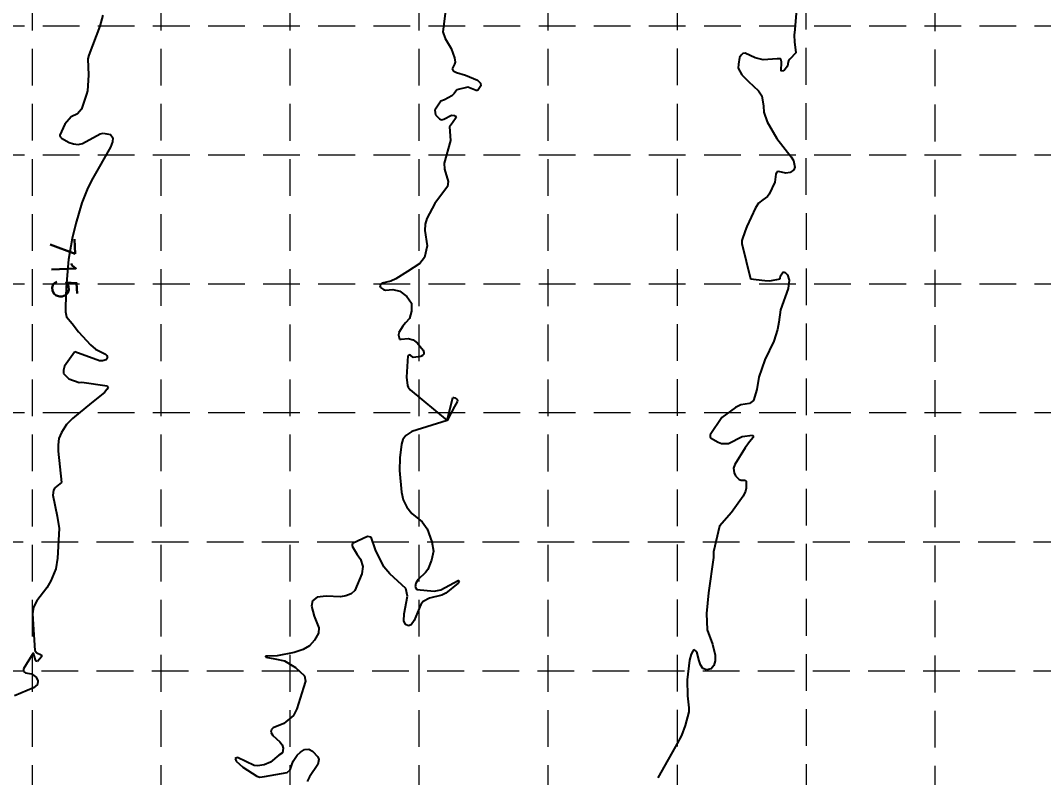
# Model space of a CAD drawing. Header units: inches. Extents: x 2520351 to 2523325, y 7106287 to 7111535.
# Drawn here: x 2521878.9 to 2522296.7, y 7106878 to 7107187.1 of the extents above; entities that cross this region are included whole.
import ezdxf

# ---------------------------------------------------------------- set-up
doc = ezdxf.new("R2010")
doc.units = ezdxf.units.IN
doc.header["$MEASUREMENT"] = 0
doc.linetypes.add('DASHED', pattern=[0.75, 0.5, -0.25])
doc.linetypes.add('HIDDEN', pattern=[0.375, 0.25, -0.125])
doc.layers.add('CONTOURS', color=35, linetype='Continuous')
doc.layers.add('GRID', color=254, linetype='DASHED')
doc.styles.add('XTOPO-SC1-sec$0$L100', font='simplex', dxfattribs={"height": 10})

msp = doc.modelspace()

# ---------------------------------------------------------------- linework, layer by layer
at = {"layer": 'CONTOURS'}
for p, q in [((2522052.64, 7107192.04, 714), (2522051.41, 7107182.47, 714)), ((2521912.62, 7107189.28, 715), (2521911.41, 7107184.71, 715)), ((2522195.69, 7107190.05, 713), (2522195.15, 7107183.43, 713)), ((2521911.41, 7107184.71, 715), (2521906.81, 7107172.93, 715)), ((2522195.15, 7107183.43, 713), (2522194.82, 7107181.09, 713)), ((2522051.41, 7107182.47, 714), (2522052.35, 7107179.7, 714)), ((2522052.35, 7107179.7, 714), (2522054.75, 7107175.7, 714)), ((2522194.82, 7107181.09, 713), (2522195, 7107178.31, 713)), ((2522195, 7107178.31, 713), (2522195.58, 7107173.93, 713)), ((2522054.75, 7107175.7, 714), (2522056.15, 7107171.82, 714)), ((2521906.81, 7107172.93, 715), (2521906.47, 7107171.43, 715)), ((2521906.47, 7107171.43, 715), (2521906.74, 7107164.75, 715)), ((2522056.15, 7107171.82, 714), (2522056.41, 7107170, 714)), ((2522056.41, 7107170, 714), (2522056.16, 7107169.28, 714)), ((2522172.61, 7107172.02, 713), (2522172.09, 7107169.25, 713)), ((2522173.17, 7107172.98, 713), (2522172.61, 7107172.02, 713)), ((2522173.87, 7107173.6, 713), (2522173.17, 7107172.98, 713)), ((2522174.8, 7107173.7, 713), (2522173.87, 7107173.6, 713)), ((2522178.93, 7107171.78, 713), (2522174.8, 7107173.7, 713)), ((2522182.14, 7107171.04, 713), (2522178.93, 7107171.78, 713)), ((2522187.86, 7107171.4, 713), (2522182.14, 7107171.04, 713)), ((2522189.24, 7107171.4, 713), (2522187.86, 7107171.4, 713)), ((2522189.56, 7107171.15, 713), (2522189.24, 7107171.4, 713)), ((2522189.68, 7107169.89, 713), (2522189.56, 7107171.15, 713)), ((2522192.49, 7107170.66, 713), (2522192.27, 7107169.33, 713)), ((2522193.04, 7107171.26, 713), (2522192.49, 7107170.66, 713)), ((2522195.58, 7107173.93, 713), (2522193.04, 7107171.26, 713)), ((2522056.16, 7107169.28, 714), (2522055.24, 7107167.37, 714)), ((2522055.24, 7107167.37, 714), (2522055.58, 7107166.46, 714)), ((2522055.58, 7107166.46, 714), (2522057.01, 7107165.83, 714)), ((2522057.01, 7107165.83, 714), (2522060.71, 7107164.81, 714)), ((2522172.09, 7107169.25, 713), (2522171.95, 7107167.61, 713)), ((2522171.95, 7107167.61, 713), (2522173.51, 7107164.91, 713)), ((2522189.49, 7107166.7, 713), (2522189.68, 7107169.89, 713)), ((2522189.75, 7107166.4, 713), (2522189.49, 7107166.7, 713)), ((2522190.65, 7107166.57, 713), (2522189.75, 7107166.4, 713)), ((2522192.11, 7107168.39, 713), (2522190.65, 7107166.57, 713)), ((2522192.27, 7107169.33, 713), (2522192.11, 7107168.39, 713)), ((2521906.74, 7107164.75, 715), (2521906.27, 7107158.29, 715)), ((2522060.71, 7107164.81, 714), (2522065.61, 7107162.71, 714)), ((2522065.61, 7107162.71, 714), (2522066.81, 7107161.55, 714)), ((2522173.51, 7107164.91, 713), (2522176.25, 7107162.15, 713)), ((2522176.25, 7107162.15, 713), (2522180.28, 7107158.41, 713)), ((2521906.27, 7107158.29, 715), (2521905.91, 7107157.04, 715)), ((2522057.14, 7107158.77, 714), (2522055.98, 7107157.26, 714)), ((2522061.6, 7107159.89, 714), (2522057.14, 7107158.77, 714)), ((2522064.29, 7107158.82, 714), (2522061.6, 7107159.89, 714)), ((2522064.96, 7107158.53, 714), (2522064.29, 7107158.82, 714)), ((2522065.43, 7107158.5, 714), (2522064.96, 7107158.53, 714)), ((2522065.83, 7107158.76, 714), (2522065.43, 7107158.5, 714)), ((2522066.93, 7107160.4, 714), (2522065.83, 7107158.76, 714)), ((2522066.81, 7107161.55, 714), (2522066.93, 7107160.4, 714)), ((2522180.28, 7107158.41, 713), (2522181.66, 7107156.35, 713)), ((2521905.91, 7107157.04, 715), (2521903.84, 7107150.87, 715)), ((2522050.62, 7107154.18, 714), (2522048.2, 7107150.39, 714)), ((2522052.02, 7107154.69, 714), (2522050.62, 7107154.18, 714)), ((2522055.07, 7107156.26, 714), (2522052.02, 7107154.69, 714)), ((2522055.98, 7107157.26, 714), (2522055.07, 7107156.26, 714)), ((2522181.66, 7107156.35, 713), (2522182.3, 7107152.12, 713)), ((2521903.84, 7107150.87, 715), (2521902.24, 7107148.91, 715)), ((2522048.2, 7107150.39, 714), (2522048.45, 7107148.59, 714)), ((2522182.3, 7107152.12, 713), (2522182.43, 7107149.63, 713)), ((2522182.43, 7107149.63, 713), (2522183.78, 7107145.73, 713)), ((2521899.58, 7107147.67, 715), (2521897.1, 7107144.79, 715)), ((2521902.24, 7107148.91, 715), (2521899.58, 7107147.67, 715)), ((2522048.45, 7107148.59, 714), (2522050.06, 7107146.88, 714)), ((2522050.06, 7107146.88, 714), (2522050.91, 7107146.54, 714)), ((2522050.91, 7107146.54, 714), (2522051.78, 7107146.78, 714)), ((2522051.78, 7107146.78, 714), (2522054.94, 7107148.39, 714)), ((2522055.35, 7107145.26, 714), (2522054.89, 7107144.78, 714)), ((2522054.94, 7107148.39, 714), (2522056.21, 7107148.27, 714)), ((2522056.79, 7107147.4, 714), (2522055.35, 7107145.26, 714)), ((2522056.21, 7107148.27, 714), (2522056.44, 7107148.14, 714)), ((2522056.44, 7107148.14, 714), (2522056.79, 7107147.4, 714)), ((2522183.78, 7107145.73, 713), (2522187.82, 7107138.9, 713)), ((2521897.1, 7107144.79, 715), (2521895.01, 7107140.28, 715)), ((2521904.29, 7107136.79, 715), (2521911.43, 7107140.85, 715)), ((2521911.43, 7107140.85, 715), (2521912.77, 7107141.01, 715)), ((2521912.77, 7107141.01, 715), (2521915.77, 7107140.58, 715)), ((2522054.48, 7107144.21, 714), (2522054.19, 7107143.61, 714)), ((2522054.19, 7107143.61, 714), (2522054.47, 7107138.07, 714)), ((2522054.89, 7107144.78, 714), (2522054.48, 7107144.21, 714)), ((2521895.01, 7107140.28, 715), (2521895.04, 7107139.97, 715)), ((2521895.04, 7107139.97, 715), (2521895.12, 7107139.69, 715)), ((2521895.12, 7107139.69, 715), (2521895.26, 7107139.44, 715)), ((2521895.26, 7107139.44, 715), (2521895.45, 7107139.23, 715)), ((2521895.45, 7107139.23, 715), (2521895.69, 7107139.05, 715)), ((2521895.69, 7107139.05, 715), (2521898.83, 7107137.32, 715)), ((2521898.83, 7107137.32, 715), (2521900.66, 7107136.68, 715)), ((2521900.66, 7107136.68, 715), (2521902.49, 7107136.43, 715)), ((2521902.49, 7107136.43, 715), (2521904.29, 7107136.79, 715)), ((2521916.53, 7107137.56, 715), (2521915.72, 7107135.34, 715)), ((2521915.77, 7107140.58, 715), (2521916.62, 7107139.22, 715)), ((2521916.62, 7107139.22, 715), (2521916.53, 7107137.56, 715)), ((2522054.47, 7107138.07, 714), (2522051.94, 7107128.8, 714)), ((2522187.82, 7107138.9, 713), (2522193.61, 7107131.45, 713)), ((2521915.72, 7107135.34, 715), (2521908.51, 7107122.65, 715)), ((2522051.94, 7107128.8, 714), (2522052.15, 7107126.37, 714)), ((2522193.61, 7107131.45, 713), (2522194.66, 7107129.87, 713)), ((2522194.66, 7107129.87, 713), (2522195.07, 7107127.13, 713)), ((2522052.15, 7107126.37, 714), (2522053.58, 7107121.35, 714)), ((2522187.42, 7107124.39, 713), (2522187.02, 7107121.05, 713)), ((2522187.82, 7107125.31, 713), (2522187.42, 7107124.39, 713)), ((2522188.41, 7107125.42, 713), (2522187.82, 7107125.31, 713)), ((2522191.51, 7107124.75, 713), (2522188.41, 7107125.42, 713)), ((2522193.2, 7107124.95, 713), (2522191.51, 7107124.75, 713)), ((2522194.76, 7107126.05, 713), (2522193.2, 7107124.95, 713)), ((2522195.07, 7107127.13, 713), (2522194.76, 7107126.05, 713)), ((2521908.51, 7107122.65, 715), (2521906.48, 7107118.74, 715)), ((2522053.58, 7107121.35, 714), (2522053.31, 7107119.32, 714)), ((2522187.02, 7107121.05, 713), (2522184.72, 7107116.16, 713)), ((2521906.48, 7107118.74, 715), (2521904.02, 7107112.61, 715)), ((2522053.31, 7107119.32, 714), (2522048.13, 7107112.35, 714)), ((2522184.72, 7107116.16, 713), (2522183.94, 7107115.15, 713)), ((2521904.02, 7107112.61, 715), (2521901.51, 7107104.13, 715)), ((2522048.13, 7107112.35, 714), (2522044.9, 7107106.27, 714)), ((2522180.26, 7107112.46, 713), (2522179.01, 7107110.58, 713)), ((2522182.03, 7107113.87, 713), (2522180.26, 7107112.46, 713)), ((2522183.94, 7107115.15, 713), (2522182.03, 7107113.87, 713)), ((2522179.01, 7107110.58, 713), (2522175.48, 7107102.9, 713)), ((2521901.51, 7107104.13, 715), (2521900.04, 7107098.05, 715)), ((2522044.18, 7107103.88, 714), (2522044.02, 7107101.38, 714)), ((2522044.9, 7107106.27, 714), (2522044.18, 7107103.88, 714)), ((2522044.02, 7107101.38, 714), (2522045.04, 7107095.11, 714)), ((2522174.88, 7107101.13, 713), (2522173.55, 7107097.25, 713)), ((2522175.48, 7107102.9, 713), (2522174.88, 7107101.13, 713)), ((2521900.04, 7107098.05, 715), (2521898.6, 7107089.46, 715)), ((2522045.04, 7107095.11, 714), (2522043.92, 7107090.3, 714)), ((2522173.55, 7107097.25, 713), (2522173.52, 7107095.97, 713)), ((2522173.52, 7107095.97, 713), (2522177.05, 7107081.57, 713)), ((2521898.6, 7107089.46, 715), (2521897.6, 7107078.14, 715)), ((2522042.05, 7107087.8, 714), (2522036.99, 7107084.61, 714)), ((2522043.92, 7107090.3, 714), (2522042.05, 7107087.8, 714)), ((2522036.99, 7107084.61, 714), (2522032.15, 7107081.59, 714)), ((2522189.17, 7107081.66, 713), (2522189.24, 7107082.87, 713)), ((2522189.24, 7107082.87, 713), (2522190.37, 7107084.45, 713)), ((2522190.37, 7107084.45, 713), (2522191.17, 7107084.24, 713)), ((2522191.17, 7107084.24, 713), (2522192.19, 7107083.21, 713)), ((2522192.19, 7107083.21, 713), (2522192.87, 7107080.99, 713)), ((2521897.6, 7107078.14, 715), (2521897.29, 7107070.09, 715)), ((2522026.65, 7107079.85, 714), (2522025.74, 7107078.76, 714)), ((2522025.74, 7107078.76, 714), (2522025.9, 7107078.05, 714)), ((2522025.9, 7107078.05, 714), (2522027.18, 7107077.23, 714)), ((2522030.18, 7107080.7, 714), (2522026.65, 7107079.85, 714)), ((2522032.15, 7107081.59, 714), (2522030.18, 7107080.7, 714)), ((2522177.05, 7107081.57, 713), (2522182.85, 7107080.84, 713)), ((2522182.85, 7107080.84, 713), (2522184.9, 7107080.77, 713)), ((2522184.9, 7107080.77, 713), (2522189.1, 7107081.6, 713)), ((2522189.1, 7107081.6, 713), (2522189.17, 7107081.66, 713)), ((2522192.87, 7107080.99, 713), (2522192.46, 7107077.61, 713)), ((2522027.18, 7107077.23, 714), (2522028.06, 7107076.95, 714)), ((2522028.06, 7107076.95, 714), (2522030.93, 7107077.24, 714)), ((2522030.93, 7107077.24, 714), (2522033.84, 7107076.59, 714)), ((2522033.84, 7107076.59, 714), (2522036.73, 7107074.34, 714)), ((2522036.73, 7107074.34, 714), (2522038.56, 7107071.65, 714)), ((2522192.46, 7107077.61, 713), (2522189.29, 7107068.89, 713)), ((2521897.29, 7107070.09, 715), (2521897.38, 7107068.12, 715)), ((2522038.56, 7107071.65, 714), (2522038.63, 7107068.39, 714)), ((2521897.38, 7107068.12, 715), (2521897.78, 7107066.12, 715)), ((2521897.78, 7107066.12, 715), (2521900.03, 7107063.39, 715)), ((2522038.63, 7107068.39, 714), (2522037.75, 7107065.43, 714)), ((2522189.29, 7107068.89, 713), (2522188.56, 7107063.91, 713)), ((2521900.03, 7107063.39, 715), (2521902.69, 7107060, 715)), ((2522035.02, 7107062.21, 714), (2522033.46, 7107059.72, 714)), ((2522036.21, 7107063.61, 714), (2522035.02, 7107062.21, 714)), ((2522037.75, 7107065.43, 714), (2522036.21, 7107063.61, 714)), ((2522188.56, 7107063.91, 713), (2522188.11, 7107060.93, 713)), ((2521902.69, 7107060, 715), (2521907.6, 7107054.69, 715)), ((2522033.46, 7107059.72, 714), (2522033.25, 7107058.61, 714)), ((2522033.25, 7107058.61, 714), (2522033.67, 7107056.98, 714)), ((2522034.4, 7107057.01, 714), (2522037.2, 7107057.19, 714)), ((2522037.2, 7107057.19, 714), (2522039.27, 7107056.74, 714)), ((2522188.11, 7107060.93, 713), (2522186.58, 7107056.18, 713)), ((2521907.6, 7107054.69, 715), (2521909.63, 7107052.91, 715)), ((2522033.67, 7107056.98, 714), (2522034.4, 7107057.01, 714)), ((2522039.27, 7107056.74, 714), (2522040.94, 7107055.43, 714)), ((2522040.94, 7107055.43, 714), (2522043.38, 7107052.4, 714)), ((2522186.58, 7107056.18, 713), (2522182.94, 7107048.46, 713)), ((2521901.07, 7107051.7, 715), (2521896.97, 7107045.9, 715)), ((2521901.16, 7107051.74, 715), (2521901.07, 7107051.7, 715)), ((2521911.22, 7107048.09, 715), (2521901.16, 7107051.74, 715)), ((2521909.63, 7107052.91, 715), (2521913.62, 7107050.87, 715)), ((2521913.62, 7107050.87, 715), (2521914.24, 7107050.34, 715)), ((2521914.43, 7107049.37, 715), (2521913.94, 7107048.54, 715)), ((2521914.24, 7107050.34, 715), (2521914.43, 7107049.37, 715)), ((2522037.15, 7107050.11, 714), (2522036.54, 7107041.39, 714)), ((2522037.6, 7107050.53, 714), (2522037.15, 7107050.11, 714)), ((2522038.2, 7107050.41, 714), (2522037.6, 7107050.53, 714)), ((2522039.36, 7107049.53, 714), (2522038.2, 7107050.41, 714)), ((2522042.36, 7107049.82, 714), (2522039.36, 7107049.53, 714)), ((2522043.14, 7107050.26, 714), (2522042.36, 7107049.82, 714)), ((2522043.62, 7107050.81, 714), (2522043.14, 7107050.26, 714)), ((2522043.38, 7107052.4, 714), (2522043.65, 7107051.55, 714)), ((2522043.65, 7107051.55, 714), (2522043.62, 7107050.81, 714)), ((2521896.97, 7107045.9, 715), (2521896.49, 7107044.3, 715)), ((2521912.43, 7107048.05, 715), (2521911.22, 7107048.09, 715)), ((2521913.94, 7107048.54, 715), (2521912.43, 7107048.05, 715)), ((2522182.94, 7107048.46, 713), (2522180.48, 7107041.38, 713)), ((2521896.49, 7107044.3, 715), (2521896.53, 7107042.88, 715)), ((2521896.53, 7107042.88, 715), (2521898.66, 7107040.69, 715)), ((2521898.66, 7107040.69, 715), (2521902.92, 7107039.25, 715)), ((2522036.54, 7107041.39, 714), (2522036.94, 7107037.99, 714)), ((2522180.48, 7107041.38, 713), (2522179.56, 7107036.4, 713)), ((2521902.92, 7107039.25, 715), (2521904.02, 7107039.33, 715)), ((2521904.02, 7107039.33, 715), (2521914.31, 7107037.83, 715)), ((2521914.27, 7107036.45, 715), (2521913.22, 7107035.18, 715)), ((2521914.74, 7107037.37, 715), (2521914.27, 7107036.45, 715)), ((2521914.31, 7107037.83, 715), (2521914.74, 7107037.37, 715)), ((2522036.94, 7107037.99, 714), (2522037.22, 7107037.36, 714)), ((2522037.22, 7107037.36, 714), (2522037.63, 7107036.8, 714)), ((2522037.63, 7107036.8, 714), (2522038.12, 7107036.29, 714)), ((2522038.12, 7107036.29, 714), (2522053.18, 7107023.69, 714)), ((2522179.56, 7107036.4, 713), (2522178.22, 7107031.86, 713)), ((2521913.22, 7107035.18, 715), (2521907.92, 7107030.9, 715)), ((2522053.18, 7107023.69, 714), (2522055.43, 7107033.08, 714)), ((2522055.43, 7107033.08, 714), (2522055.5, 7107033.15, 714)), ((2522055.5, 7107033.15, 714), (2522055.7, 7107033.17, 714)), ((2522055.7, 7107033.17, 714), (2522056.27, 7107032.95, 714)), ((2522056.27, 7107032.95, 714), (2522057.08, 7107032.47, 714)), ((2522057.08, 7107032.47, 714), (2522057.44, 7107031.96, 714)), ((2521907.92, 7107030.9, 715), (2521900.15, 7107024.52, 715)), ((2522056.12, 7107029.52, 714), (2522053.18, 7107023.69, 714)), ((2522057.31, 7107031.36, 714), (2522056.12, 7107029.52, 714)), ((2522057.44, 7107031.96, 714), (2522057.31, 7107031.36, 714)), ((2522170.89, 7107028.99, 713), (2522165.32, 7107024.93, 713)), ((2522173.08, 7107030.07, 713), (2522170.89, 7107028.99, 713)), ((2522176.6, 7107030.65, 713), (2522173.08, 7107030.07, 713)), ((2522178.22, 7107031.86, 713), (2522176.6, 7107030.65, 713)), ((2521900.15, 7107024.52, 715), (2521897.76, 7107022.06, 715)), ((2522165.32, 7107024.93, 713), (2522160.5, 7107017.83, 713)), ((2521897.76, 7107022.06, 715), (2521895.63, 7107018.81, 715)), ((2522053.18, 7107023.69, 714), (2522038.75, 7107019.25, 714)), ((2521894.64, 7107016.41, 715), (2521894.27, 7107013.82, 715)), ((2521895.63, 7107018.81, 715), (2521894.64, 7107016.41, 715)), ((2522035.11, 7107016.01, 714), (2522034.53, 7107014.14, 714)), ((2522036.27, 7107017.59, 714), (2522035.11, 7107016.01, 714)), ((2522038.75, 7107019.25, 714), (2522036.27, 7107017.59, 714)), ((2522160.5, 7107017.83, 713), (2522160.5, 7107016.92, 713)), ((2522160.5, 7107016.92, 713), (2522160.67, 7107016.69, 713)), ((2522160.67, 7107016.69, 713), (2522163.84, 7107014.9, 713)), ((2522168.06, 7107014.41, 713), (2522173.61, 7107017.19, 713)), ((2522173.61, 7107017.19, 713), (2522177.87, 7107017.7, 713)), ((2522178.07, 7107016.81, 713), (2522176.62, 7107015.09, 713)), ((2522177.87, 7107017.7, 713), (2522178.11, 7107017.51, 713)), ((2522178.11, 7107017.51, 713), (2522178.07, 7107016.81, 713)), ((2521894.27, 7107013.82, 715), (2521894.35, 7107011.19, 715)), ((2522034.53, 7107014.14, 714), (2522033.82, 7107008.46, 714)), ((2522163.84, 7107014.9, 713), (2522165.25, 7107014.4, 713)), ((2522165.25, 7107014.4, 713), (2522168.06, 7107014.41, 713)), ((2522174.79, 7107012.55, 713), (2522170.59, 7107005.73, 713)), ((2522176.62, 7107015.09, 713), (2522174.79, 7107012.55, 713)), ((2521894.35, 7107011.19, 715), (2521895.66, 7106998.44, 715)), ((2522033.82, 7107008.46, 714), (2522033.72, 7107003.31, 714)), ((2522033.72, 7107003.31, 714), (2522034.52, 7106994.5, 714)), ((2522170.59, 7107005.73, 713), (2522170.07, 7107004.26, 713)), ((2522170.07, 7107004.26, 713), (2522170.34, 7107002.36, 713)), ((2522170.34, 7107002.36, 713), (2522170.89, 7107001.2, 713)), ((2522170.89, 7107001.2, 713), (2522172.46, 7106999.59, 713)), ((2522172.46, 7106999.59, 713), (2522173.26, 7106999.33, 713)), ((2522173.26, 7106999.33, 713), (2522174.8, 7106999.44, 713)), ((2522174.8, 7106999.44, 713), (2522175.29, 7106999.02, 713)), ((2522175.29, 7106999.02, 713), (2522175.28, 7106996.08, 713)), ((2521892.4, 7106995.34, 715), (2521892.2, 7106993.22, 715)), ((2521892.94, 7106996.22, 715), (2521892.4, 7106995.34, 715)), ((2521895.66, 7106998.44, 715), (2521892.94, 7106996.22, 715)), ((2522034.52, 7106994.5, 714), (2522035.25, 7106991.29, 714)), ((2522175.04, 7106994.95, 713), (2522174.02, 7106992.86, 713)), ((2522175.28, 7106996.08, 713), (2522175.04, 7106994.95, 713)), ((2521892.2, 7106993.22, 715), (2521893.9, 7106984.61, 715)), ((2522035.25, 7106991.29, 714), (2522036.72, 7106988.35, 714)), ((2522174.02, 7106992.86, 713), (2522169.34, 7106986.12, 713)), ((2522036.72, 7106988.35, 714), (2522038.81, 7106985.77, 714)), ((2521893.9, 7106984.61, 715), (2521894.69, 7106979.7, 715)), ((2522038.81, 7106985.77, 714), (2522042.9, 7106982.31, 714)), ((2522042.9, 7106982.31, 714), (2522044.97, 7106979.54, 714)), ((2522169.34, 7106986.12, 713), (2522164.42, 7106980.56, 713)), ((2521894.69, 7106979.7, 715), (2521894.04, 7106967.58, 715)), ((2522044.97, 7106979.54, 714), (2522046.97, 7106974.26, 714)), ((2522164.42, 7106980.56, 713), (2522161.93, 7106970.13, 713)), ((2522020.7, 7106976.35, 714), (2522014.51, 7106973.49, 714)), ((2522022.11, 7106976.04, 714), (2522020.7, 7106976.35, 714)), ((2522023.92, 7106970.94, 714), (2522022.11, 7106976.04, 714)), ((2522046.97, 7106974.26, 714), (2522047.57, 7106970.45, 714)), ((2522014.51, 7106973.49, 714), (2522014.32, 7106973.16, 714)), ((2522014.32, 7106973.16, 714), (2522014.44, 7106972.36, 714)), ((2522014.44, 7106972.36, 714), (2522016.47, 7106969.05, 714)), ((2522027.34, 7106963.97, 714), (2522023.92, 7106970.94, 714)), ((2522047.57, 7106970.45, 714), (2522046.81, 7106966.67, 714)), ((2522161.93, 7106970.13, 713), (2522161.98, 7106967.74, 713)), ((2521894.04, 7106967.58, 715), (2521893.42, 7106963.17, 715)), ((2522016.47, 7106969.05, 714), (2522017.75, 7106967.07, 714)), ((2522017.75, 7106967.07, 714), (2522018.77, 7106964.19, 714)), ((2522046.81, 7106966.67, 714), (2522045.27, 7106962.94, 714)), ((2522161.98, 7106967.74, 713), (2522159.89, 7106953.37, 713)), ((2521893.42, 7106963.17, 715), (2521891.39, 7106958.26, 715)), ((2522018.32, 7106961.16, 714), (2522015.41, 7106954.37, 714)), ((2522018.77, 7106964.19, 714), (2522018.32, 7106961.16, 714)), ((2522029.73, 7106961.18, 714), (2522027.34, 7106963.97, 714)), ((2522036.28, 7106955.11, 714), (2522029.73, 7106961.18, 714)), ((2522044.3, 7106961.66, 714), (2522041.34, 7106958.88, 714)), ((2522045.27, 7106962.94, 714), (2522044.3, 7106961.66, 714)), ((2521891.39, 7106958.26, 715), (2521889.77, 7106955.45, 715)), ((2522040.39, 7106957.35, 714), (2522040.1, 7106955.76, 714)), ((2522041.34, 7106958.88, 714), (2522040.39, 7106957.35, 714)), ((2522050.6, 7106954.54, 714), (2522057.63, 7106958.38, 714)), ((2522057.71, 7106957.25, 714), (2522052.6, 7106953.25, 714)), ((2522057.63, 7106958.38, 714), (2522057.79, 7106958.39, 714)), ((2522058.03, 7106958.19, 714), (2522057.71, 7106957.25, 714)), ((2522057.79, 7106958.39, 714), (2522057.9, 7106958.35, 714)), ((2522057.9, 7106958.35, 714), (2522057.99, 7106958.29, 714)), ((2522057.99, 7106958.29, 714), (2522058.03, 7106958.19, 714)), ((2521889.77, 7106955.45, 715), (2521885.62, 7106950.09, 715)), ((2522013.91, 7106952.92, 714), (2522011.86, 7106952.1, 714)), ((2522015.41, 7106954.37, 714), (2522013.91, 7106952.92, 714)), ((2522037.03, 7106952.05, 714), (2522036.28, 7106955.11, 714)), ((2522040.1, 7106955.76, 714), (2522040.81, 7106954.79, 714)), ((2522040.81, 7106954.79, 714), (2522047.88, 7106954.11, 714)), ((2522047.88, 7106954.11, 714), (2522050.6, 7106954.54, 714)), ((2522052.6, 7106953.25, 714), (2522050.94, 7106952.43, 714)), ((2522159.89, 7106953.37, 713), (2522159.01, 7106944.88, 713)), ((2521885.62, 7106950.09, 715), (2521884.33, 7106947.57, 715)), ((2521998.19, 7106950.14, 714), (2521997.72, 7106947.9, 714)), ((2522000.07, 7106951.54, 714), (2521998.19, 7106950.14, 714)), ((2522003.73, 7106951.99, 714), (2522000.07, 7106951.54, 714)), ((2522009.65, 7106951.77, 714), (2522003.73, 7106951.99, 714)), ((2522011.86, 7106952.1, 714), (2522009.65, 7106951.77, 714)), ((2522035.62, 7106944.84, 714), (2522037.03, 7106952.05, 714)), ((2522042.44, 7106948.64, 714), (2522039.72, 7106942.07, 714)), ((2522043.31, 7106949.82, 714), (2522042.44, 7106948.64, 714)), ((2522045.97, 7106951.24, 714), (2522043.31, 7106949.82, 714)), ((2522050.94, 7106952.43, 714), (2522045.97, 7106951.24, 714)), ((2521884.33, 7106947.57, 715), (2521883.84, 7106944.74, 715)), ((2521883.84, 7106944.74, 715), (2521884.87, 7106929.88, 715)), ((2521997.72, 7106947.9, 714), (2521998.81, 7106943.89, 714)), ((2522035.49, 7106942, 714), (2522035.62, 7106944.84, 714)), ((2522159.01, 7106944.88, 713), (2522159.37, 7106938.26, 713)), ((2521998.81, 7106943.89, 714), (2522000.73, 7106939.12, 714)), ((2522036.14, 7106940.44, 714), (2522035.49, 7106942, 714)), ((2522037.4, 7106939.96, 714), (2522036.14, 7106940.44, 714)), ((2522038.44, 7106940.3, 714), (2522037.4, 7106939.96, 714)), ((2522039.72, 7106942.07, 714), (2522038.44, 7106940.3, 714)), ((2522000.62, 7106936.84, 714), (2521999.04, 7106934, 714)), ((2522000.73, 7106939.12, 714), (2522000.62, 7106936.84, 714)), ((2522159.37, 7106938.26, 713), (2522161.51, 7106932.47, 713)), ((2521999.04, 7106934, 714), (2521997.02, 7106931.76, 714)), ((2522161.51, 7106932.47, 713), (2522162.62, 7106927.89, 713)), ((2521884.18, 7106928.71, 715), (2521880.21, 7106922.38, 715)), ((2521884.26, 7106928.75, 715), (2521884.18, 7106928.71, 715)), ((2521884.3, 7106928.74, 715), (2521884.26, 7106928.75, 715)), ((2521885.09, 7106925.99, 715), (2521884.3, 7106928.74, 715)), ((2521884.87, 7106929.88, 715), (2521885.68, 7106928.93, 715)), ((2521885.68, 7106928.93, 715), (2521887.44, 7106928.04, 715)), ((2521887.44, 7106928.04, 715), (2521887.59, 7106927.8, 715)), ((2521887.59, 7106927.8, 715), (2521887.48, 7106927.19, 715)), ((2521990.68, 7106928.97, 714), (2521983.75, 7106927.63, 714)), ((2521994.4, 7106930.28, 714), (2521990.68, 7106928.97, 714)), ((2521997.02, 7106931.76, 714), (2521994.4, 7106930.28, 714)), ((2522152.77, 7106928.26, 713), (2522152.13, 7106925.9, 713)), ((2522153.66, 7106929.85, 713), (2522152.77, 7106928.26, 713)), ((2522154.18, 7106930.06, 713), (2522153.66, 7106929.85, 713)), ((2522155.16, 7106929.27, 713), (2522154.18, 7106930.06, 713)), ((2522156.1, 7106925.62, 713), (2522155.16, 7106929.27, 713)), ((2522162.62, 7106927.89, 713), (2522162.59, 7106925.56, 713)), ((2521885.41, 7106925.49, 715), (2521885.09, 7106925.99, 715)), ((2521885.9, 7106925.32, 715), (2521885.41, 7106925.49, 715)), ((2521887.48, 7106927.19, 715), (2521885.9, 7106925.32, 715)), ((2521978.98, 7106927.45, 714), (2521978.97, 7106927.39, 714)), ((2521978.97, 7106927.39, 714), (2521979.11, 7106927.11, 714)), ((2521979.04, 7106927.5, 714), (2521978.98, 7106927.45, 714)), ((2521979.37, 7106927.52, 714), (2521979.04, 7106927.5, 714)), ((2521979.11, 7106927.11, 714), (2521982.74, 7106926.43, 714)), ((2521983.75, 7106927.63, 714), (2521979.37, 7106927.52, 714)), ((2521982.74, 7106926.43, 714), (2521986.69, 7106925.58, 714)), ((2521986.69, 7106925.58, 714), (2521991.29, 7106922.83, 714)), ((2522152.13, 7106925.9, 713), (2522151.19, 7106917.91, 713)), ((2522156.6, 7106923.92, 713), (2522156.1, 7106925.62, 713)), ((2522157.53, 7106922.54, 713), (2522156.6, 7106923.92, 713)), ((2522162.06, 7106923.67, 713), (2522160.94, 7106922.36, 713)), ((2522162.59, 7106925.56, 713), (2522162.06, 7106923.67, 713)), ((2521880.21, 7106922.38, 715), (2521880.15, 7106921.27, 715)), ((2521880.15, 7106921.27, 715), (2521881.06, 7106920.65, 715)), ((2521881.06, 7106920.65, 715), (2521883.39, 7106920.27, 715)), ((2521883.39, 7106920.27, 715), (2521885.38, 7106918.97, 715)), ((2521991.29, 7106922.83, 714), (2521994.89, 7106919.51, 714)), ((2521994.89, 7106919.51, 714), (2521995.28, 7106917.3, 714)), ((2522159.09, 7106921.95, 713), (2522157.53, 7106922.54, 713)), ((2522160.94, 7106922.36, 713), (2522159.09, 7106921.95, 713)), ((2521885.84, 7106915.91, 715), (2521884.29, 7106914.63, 715)), ((2521885.38, 7106918.97, 715), (2521886.08, 7106917.47, 715)), ((2521886.08, 7106917.47, 715), (2521885.84, 7106915.91, 715)), ((2521995.28, 7106917.3, 714), (2521994.49, 7106914.74, 714)), ((2522151.19, 7106917.91, 713), (2522151.26, 7106911.31, 713)), ((2521884.29, 7106914.63, 715), (2521876.55, 7106911.35, 715)), ((2521994.49, 7106914.74, 714), (2521991.78, 7106905.97, 714)), ((2522151.26, 7106911.31, 713), (2522151.84, 7106906.41, 713)), ((2521990.41, 7106903.26, 714), (2521986.45, 7106900.07, 714)), ((2521991.78, 7106905.97, 714), (2521990.41, 7106903.26, 714)), ((2522151.86, 7106904.82, 713), (2522150.39, 7106899.15, 713)), ((2522151.84, 7106906.41, 713), (2522151.86, 7106904.82, 713)), ((2521986.45, 7106900.07, 714), (2521982.18, 7106898.31, 714)), ((2522150.39, 7106899.15, 713), (2522148.87, 7106895.15, 713)), ((2521981.38, 7106897.61, 714), (2521981.17, 7106896.48, 714)), ((2521981.17, 7106896.48, 714), (2521981.97, 7106895.08, 714)), ((2521982.18, 7106898.31, 714), (2521981.38, 7106897.61, 714)), ((2521981.97, 7106895.08, 714), (2521984.87, 7106892.54, 714)), ((2522148.87, 7106895.15, 713), (2522148.1, 7106893.62, 713)), ((2521984.87, 7106892.54, 714), (2521985.85, 7106891.36, 714)), ((2521985.85, 7106891.36, 714), (2521986.27, 7106889.88, 714)), ((2522147.69, 7106892.86, 713), (2522139.2, 7106877.81, 713)), ((2522148.1, 7106893.62, 713), (2522147.69, 7106892.86, 713)), ((2521967.52, 7106886.13, 714), (2521966.59, 7106885.67, 714)), ((2521974.37, 7106882.84, 714), (2521967.52, 7106886.13, 714)), ((2521984.45, 7106887.03, 714), (2521980.98, 7106884.22, 714)), ((2521985.9, 7106888.05, 714), (2521984.45, 7106887.03, 714)), ((2521986.27, 7106889.88, 714), (2521985.9, 7106888.05, 714)), ((2521990.31, 7106884.66, 714), (2521991.99, 7106887.02, 714)), ((2521991.99, 7106887.02, 714), (2521993.23, 7106888.35, 714)), ((2521993.23, 7106888.35, 714), (2521994.96, 7106889.35, 714)), ((2521994.96, 7106889.35, 714), (2521996.65, 7106889.59, 714)), ((2521996.65, 7106889.59, 714), (2521998.15, 7106888.77, 714)), ((2521998.15, 7106888.77, 714), (2522000.34, 7106886.34, 714)), ((2522000.34, 7106886.34, 714), (2522000.72, 7106885.37, 714)), ((2521966.59, 7106885.67, 714), (2521967.03, 7106884.66, 714)), ((2521967.03, 7106884.66, 714), (2521969.79, 7106882.13, 714)), ((2521969.79, 7106882.13, 714), (2521975.39, 7106878.47, 714)), ((2521975.72, 7106882.71, 714), (2521974.37, 7106882.84, 714)), ((2521978.47, 7106883.08, 714), (2521975.72, 7106882.71, 714)), ((2521980.98, 7106884.22, 714), (2521978.47, 7106883.08, 714)), ((2521989.11, 7106881.11, 714), (2521989.8, 7106883.1, 714)), ((2521989.8, 7106883.1, 714), (2521990.31, 7106884.66, 714)), ((2522000.39, 7106883.26, 714), (2521997, 7106878.19, 714)), ((2522000.72, 7106885.37, 714), (2522000.39, 7106883.26, 714)), ((2521975.39, 7106878.47, 714), (2521976.68, 7106878.09, 714)), ((2521976.68, 7106878.09, 714), (2521978.53, 7106878.31, 714)), ((2521978.53, 7106878.31, 714), (2521987.86, 7106879.98, 714)), ((2521987.86, 7106879.98, 714), (2521989.11, 7106881.11, 714)), ((2521997, 7106878.19, 714), (2521996.02, 7106876.35, 714))]:
    msp.add_line(p, q, dxfattribs=at)
at = {"layer": 'GRID', "color": 252, "linetype": 'HIDDEN', "lineweight": 0, "ltscale": 60}
for p, q in [((2521883.82, 7106553.01), (2521883.82, 7109606.44)), ((2521936.46, 7106553.01), (2521936.46, 7109606.44)), ((2521989.1, 7106553), (2521989.1, 7109606.44)), ((2522041.75, 7106552.99), (2522041.75, 7109606.44)), ((2522094.39, 7106552.98), (2522094.39, 7109606.44)), ((2522147.28, 7106553.1), (2522147.03, 7109606.44)), ((2522199.87, 7106553.36), (2522199.67, 7109606.44)), ((2522252.47, 7106552.72), (2522252.31, 7109606.44)), ((2520673.05, 7107184.89), (2522673.45, 7107184.89)), ((2520673.05, 7107132.25), (2522673.45, 7107132.25)), ((2520673.05, 7107079.61), (2522673.45, 7107079.61)), ((2520673.05, 7107026.97), (2522673.45, 7107026.97)), ((2520672.55, 7106974.15), (2522672.95, 7106974.15)), ((2520672.55, 7106921.51), (2522672.95, 7106921.51))]:
    msp.add_line(p, q, dxfattribs=at)

# ---------------------------------------------------------------- texts
at = {"layer": 'CONTOURS', "style": 'XTOPO-SC1-sec$0$L100'}
msp.add_text('715', height=10, rotation=272.5805, dxfattribs=at).set_placement((2521891, 7107098.65, 715))

doc.saveas('drawing.dxf')
